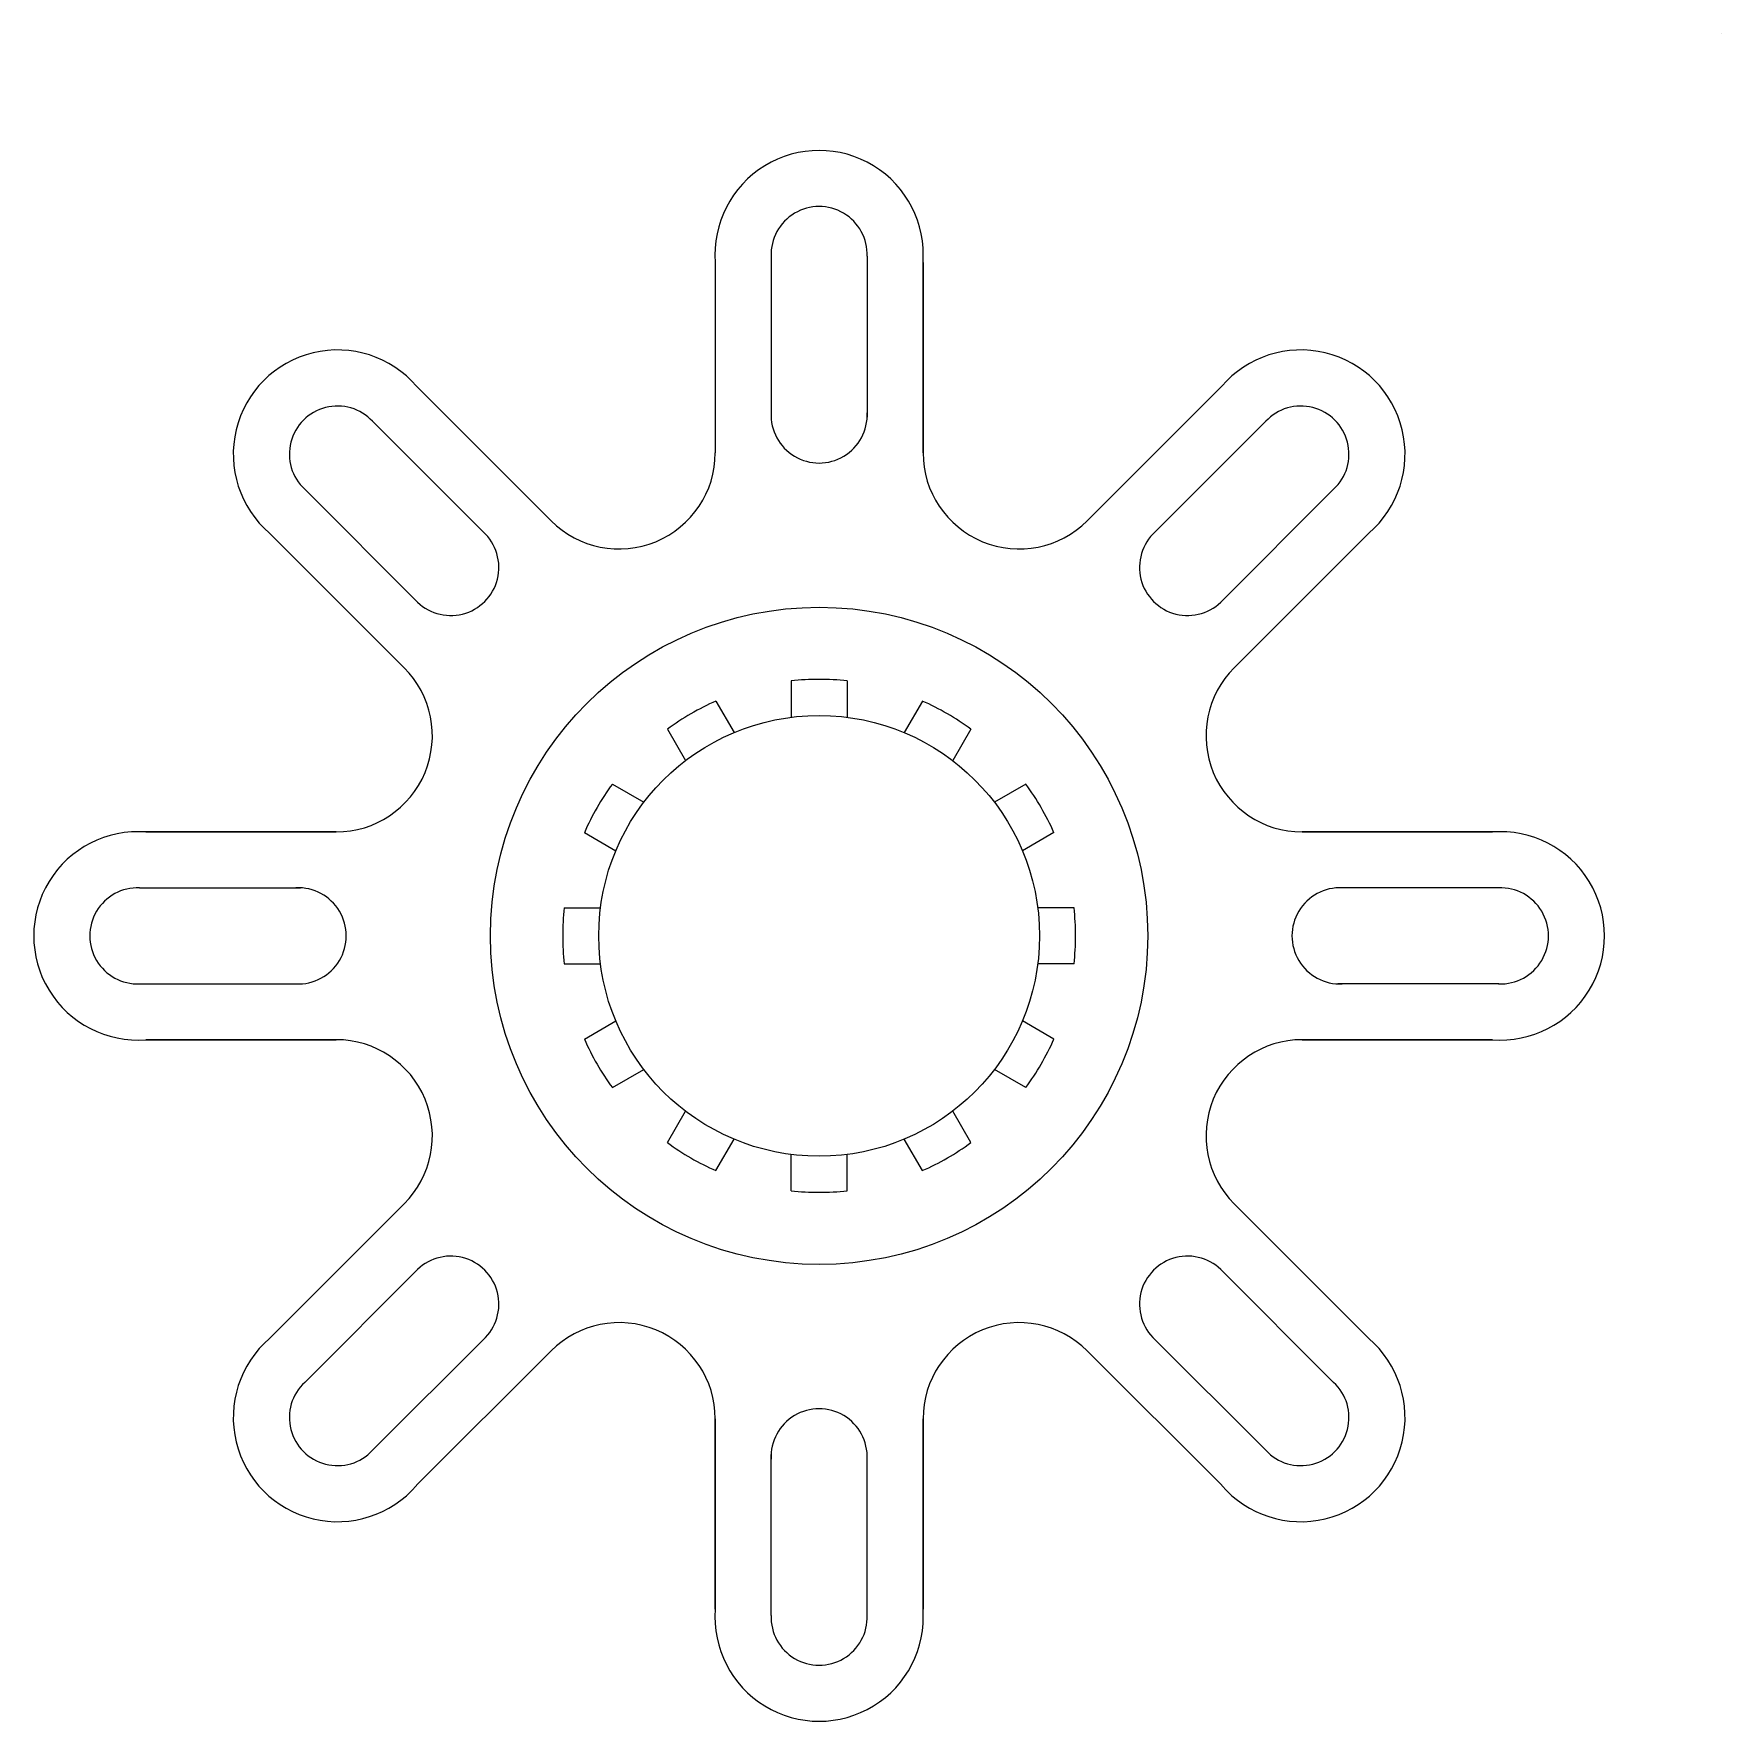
# Model space of a CAD drawing. Header units: inches. Extents: x -10 to 201, y -4 to 206.
import ezdxf

# ---------------------------------------------------------------- set-up
doc = ezdxf.new("R2010")
doc.units = ezdxf.units.IN
doc.header["$MEASUREMENT"] = 0

msp = doc.modelspace()

# ---------------------------------------------------------------- linework, layer by layer
for p, q in [((200.66, 206.17), (200.66, 206.17)), ((200.66, 206.17), (200.66, 206.17)), ((75.14, 177.62), (75.14, 153.88)), ((82.11, 178.4), (82.11, 158.34)), ((94.1, 178.4), (94.1, 158.34)), ((101.07, 177.62), (101.07, 153.88)), ((101.07, 177.62), (101.07, 153.88)), ((101.07, 153.88), (101.07, 177.62)), ((37.87, 162.18), (54.66, 145.39)), ((54.66, 145.39), (37.87, 162.18)), ((138.34, 162.18), (121.55, 145.39)), ((138.34, 162.18), (121.55, 145.39)), ((121.55, 145.39), (138.34, 162.18)), ((32.39, 157.81), (46.58, 143.62)), ((143.82, 157.81), (129.63, 143.62)), ((23.91, 149.33), (38.1, 135.14)), ((152.3, 149.33), (138.11, 135.14)), ((19.54, 143.85), (36.33, 127.06)), ((19.54, 143.85), (36.33, 127.06)), ((36.33, 127.06), (19.54, 143.85)), ((156.67, 143.85), (139.88, 127.06)), ((156.67, 143.85), (139.88, 127.06)), ((139.88, 127.06), (156.67, 143.85)), ((84.6, 125.42), (84.6, 120.89)), ((91.6, 125.42), (91.6, 120.89)), ((75.23, 122.91), (77.5, 118.99)), ((100.98, 122.91), (98.71, 118.99)), ((69.17, 119.41), (71.44, 115.49)), ((107.04, 119.41), (104.77, 115.49)), ((62.31, 112.55), (66.23, 110.28)), ((113.9, 112.55), (109.98, 110.28)), ((4.1, 106.58), (27.84, 106.58)), ((4.1, 106.58), (27.84, 106.58)), ((27.84, 106.58), (4.1, 106.58)), ((58.81, 106.49), (62.73, 104.22)), ((117.4, 106.49), (113.48, 104.22)), ((172.11, 106.58), (148.37, 106.58)), ((172.11, 106.58), (148.37, 106.58)), ((148.37, 106.58), (172.11, 106.58)), ((3.32, 99.61), (23.38, 99.61)), ((172.89, 99.61), (152.83, 99.61)), ((56.3, 97.11), (60.83, 97.11)), ((119.91, 97.11), (115.38, 97.11)), ((56.3, 90.11), (60.83, 90.11)), ((119.91, 90.11), (115.38, 90.11)), ((3.32, 87.62), (23.38, 87.62)), ((172.89, 87.62), (152.83, 87.62)), ((58.81, 80.74), (62.73, 83.01)), ((117.4, 80.74), (113.48, 83.01)), ((4.1, 80.65), (27.84, 80.65)), ((4.1, 80.65), (27.84, 80.65)), ((27.84, 80.65), (4.1, 80.65)), ((172.11, 80.65), (148.37, 80.65)), ((172.11, 80.65), (148.37, 80.65)), ((148.37, 80.65), (172.11, 80.65)), ((62.31, 74.68), (66.23, 76.94)), ((113.9, 74.68), (109.98, 76.94)), ((69.17, 67.82), (71.44, 71.74)), ((107.04, 67.82), (104.77, 71.74)), ((75.23, 64.32), (77.5, 68.24)), ((100.98, 64.32), (98.71, 68.24)), ((84.6, 61.81), (84.6, 66.34)), ((91.6, 61.81), (91.6, 66.34)), ((19.54, 43.38), (36.33, 60.17)), ((19.54, 43.38), (36.33, 60.17)), ((36.33, 60.17), (19.54, 43.38)), ((156.67, 43.38), (139.88, 60.17)), ((156.67, 43.38), (139.88, 60.17)), ((139.88, 60.17), (156.67, 43.38)), ((23.91, 37.9), (38.1, 52.09)), ((152.3, 37.9), (138.11, 52.09)), ((32.39, 29.42), (46.58, 43.61)), ((143.82, 29.42), (129.63, 43.61)), ((37.87, 25.05), (54.66, 41.84)), ((37.87, 25.05), (54.66, 41.84)), ((54.66, 41.84), (37.87, 25.05)), ((138.34, 25.05), (121.55, 41.84)), ((138.34, 25.05), (121.55, 41.84)), ((121.55, 41.84), (138.34, 25.05)), ((75.14, 9.61), (75.14, 33.35)), ((75.14, 9.61), (75.14, 33.35)), ((75.14, 33.35), (75.14, 9.61)), ((101.07, 9.61), (101.07, 33.35)), ((101.07, 9.61), (101.07, 33.35)), ((101.07, 33.35), (101.07, 9.61)), ((82.11, 8.82), (82.11, 28.89)), ((94.1, 8.82), (94.1, 28.89))]:
    msp.add_line(p, q)
for radius in [41, 27.5]:
    msp.add_circle((88.1, 93.61), radius)
for centre, radius, start, end in [((88.1, 178.61), 13, 355.6143, 184.3857), ((88.1, 178.61), 13, 355.6143, 184.3857), ((88.1, 178.61), 6, 357.9774, 182.0226), ((28, 153.72), 13, 40.6143, 229.3857), ((28, 153.72), 13, 40.6143, 229.3857), ((148.21, 153.72), 13, 310.6143, 139.3857), ((148.21, 153.72), 13, 310.6143, 139.3857), ((28, 153.72), 6, 42.9774, 227.0226), ((88.1, 158.61), 6, 177.3698, 2.6302), ((148.21, 153.72), 6, 312.9774, 137.0226), ((63.14, 153.88), 12, 225, 0), ((113.07, 153.88), 12, 180, 315), ((42.14, 139.58), 6, 222.3698, 47.6302), ((134.07, 139.58), 6, 132.3698, 317.6302), ((27.84, 118.58), 12, 270, 45), ((148.37, 118.58), 12, 135, 270), ((88.1, 93.61), 32, 83.7207, 96.2793), ((88.1, 93.61), 32, 113.7207, 126.2793), ((88.1, 93.61), 32, 53.7207, 66.2793), ((88.1, 93.61), 32, 143.7207, 156.2793), ((88.1, 93.61), 32, 23.7207, 36.2793), ((3.1, 93.61), 13, 85.6143, 274.3857), ((3.1, 93.61), 13, 85.6143, 274.3857), ((173.1, 93.61), 13, 265.6143, 94.3857), ((173.1, 93.61), 13, 265.6143, 94.3857), ((3.1, 93.61), 6, 87.9774, 272.0226), ((23.1, 93.61), 6, 267.3698, 92.6302), ((153.1, 93.61), 6, 87.3698, 272.6302), ((173.1, 93.61), 6, 267.9774, 92.0226), ((88.1, 93.61), 32, 173.7207, 186.2793), ((88.1, 93.61), 32, 353.7207, 6.2793), ((27.84, 68.65), 12, 315, 90), ((88.1, 93.61), 32, 203.7207, 216.2793), ((88.1, 93.61), 32, 323.7207, 336.2793), ((148.37, 68.65), 12, 90, 225), ((88.1, 93.61), 32, 233.7207, 246.2793), ((88.1, 93.61), 32, 293.7207, 306.2793), ((88.1, 93.61), 32, 263.7207, 276.2793), ((42.14, 47.65), 6, 312.3698, 137.6302), ((134.07, 47.65), 6, 42.3698, 227.6302), ((63.14, 33.35), 12, 0, 135), ((113.07, 33.35), 12, 45, 180), ((28, 33.51), 13, 130.6143, 319.3857), ((28, 33.51), 13, 130.6143, 319.3857), ((148.21, 33.51), 13, 220.6143, 49.3857), ((148.21, 33.51), 13, 220.6143, 49.3857), ((28, 33.51), 6, 132.9774, 317.0226), ((148.21, 33.51), 6, 222.9774, 47.0226), ((88.1, 28.61), 6, 357.3698, 182.6302), ((88.1, 8.61), 13, 175.6143, 4.3857), ((88.1, 8.61), 13, 175.6143, 4.3857), ((88.1, 8.61), 6, 177.9774, 2.0226)]:
    msp.add_arc(centre, radius, start, end)

doc.saveas('drawing.dxf')
